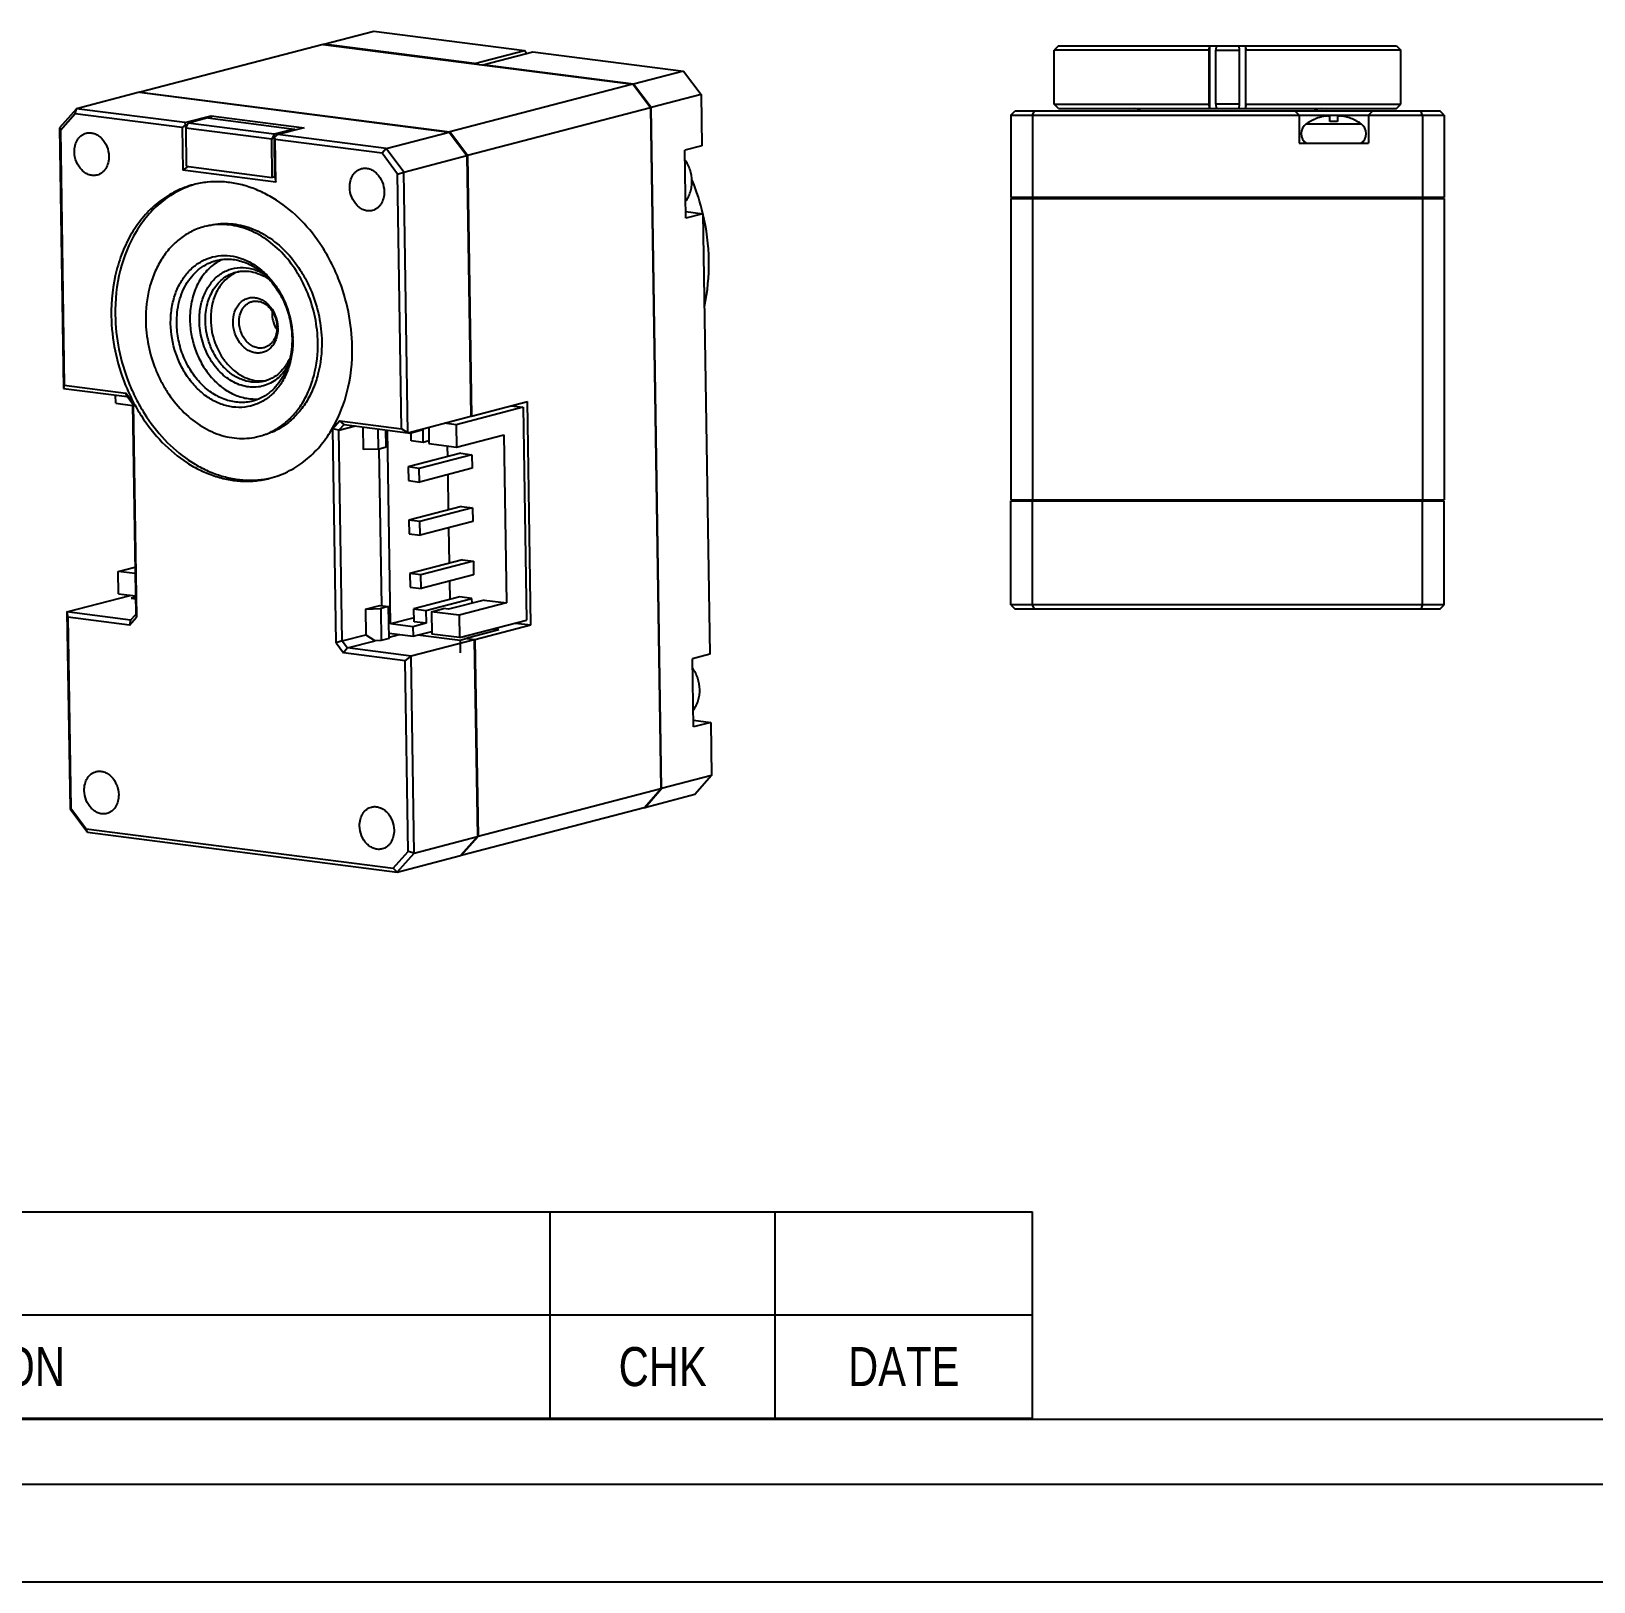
# Model space of a CAD drawing. Header units: millimetres. Extents: x 0 to 297, y 0 to 210.
# Drawn here: x 58.3 to 130.5, y 0 to 71.6 of the extents above; entities that cross this region are included whole.
import ezdxf

# ---------------------------------------------------------------- set-up
doc = ezdxf.new("R2010")
doc.units = ezdxf.units.MM
doc.header["$LTSCALE"] = 16.335
doc.layers.get('0').update_dxf_attribs({"linetype": 'CONTINUOUS'})
for name, color, linetype in [('02___PRT_ALL_AXES', 7, 'CONTINUOUS'), ('3_ALL_AXES', 7, 'CONTINUOUS'), ('7_ALL_FEATURES', 7, 'CONTINUOUS')]:
    doc.layers.add(name, color=color, linetype=linetype)
doc.styles.get("Standard").update_dxf_attribs({"font": 'txt', "width": 0.8})

msp = doc.modelspace()

# ---------------------------------------------------------------- linework, layer by layer
at = {"color": 7, "linetype": 'Continuous'}
for p, q in [((62.231, 54.384), (62.225, 54.762)), ((62.231, 54.384), (63.007, 54.285)), ((81.04, 54.199), (77.943, 53.393)), ((80.486, 54.27), (81.04, 54.199)), ((81.04, 54.199), (81.191, 44.378)), ((77.943, 53.393), (77.388, 53.464)), ((77.943, 53.393), (77.959, 52.361)), ((74.921, 44.208), (74.784, 53.145)), ((75.71, 53.026), (75.814, 53.013)), ((75.814, 53.013), (76.422, 53.171)), ((75.814, 53.054), (75.814, 53.013)), ((75.877, 52.653), (75.871, 53.027)), ((76.431, 52.582), (75.877, 52.653)), ((76.431, 52.582), (76.422, 53.171)), ((76.688, 52.648), (76.431, 52.582)), ((76.678, 53.279), (76.69, 52.525)), ((77.959, 52.361), (80.145, 52.931)), ((80.145, 52.931), (80.265, 45.172)), ((74.51, 45.045), (74.399, 52.288)), ((78.16, 52.078), (75.731, 51.446)), ((78.669, 52.013), (76.239, 51.38)), ((76.69, 52.525), (77.959, 52.361)), ((77.539, 52.415), (77.546, 51.918)), ((78.16, 52.078), (78.669, 52.013)), ((78.669, 52.013), (78.678, 51.384)), ((76.239, 51.38), (75.731, 51.446)), ((75.731, 51.446), (75.741, 50.817)), ((76.249, 50.752), (76.239, 51.38)), ((78.678, 51.384), (76.249, 50.752)), ((75.741, 50.817), (76.249, 50.752)), ((77.559, 51.093), (77.584, 49.463)), ((103.652, 49.886), (103.652, 49.936)), ((123.452, 49.936), (123.452, 49.886)), ((78.198, 49.623), (75.769, 48.991)), ((78.707, 49.558), (76.277, 48.925)), ((78.198, 49.623), (78.707, 49.558)), ((78.707, 49.558), (78.716, 48.929)), ((76.277, 48.925), (75.769, 48.991)), ((75.769, 48.991), (75.779, 48.362)), ((75.779, 48.362), (76.287, 48.297)), ((76.287, 48.297), (76.277, 48.925)), ((78.716, 48.929), (76.287, 48.297)), ((77.597, 48.638), (77.622, 47.008)), ((78.236, 47.168), (75.807, 46.535)), ((78.744, 47.102), (76.315, 46.47)), ((78.236, 47.168), (78.744, 47.102)), ((78.744, 47.102), (78.754, 46.474)), ((62.351, 46.626), (63.122, 46.827)), ((62.367, 45.595), (62.351, 46.626)), ((63.127, 46.526), (62.351, 46.626)), ((76.315, 46.47), (75.807, 46.535)), ((75.807, 46.535), (75.816, 45.907)), ((76.325, 45.841), (76.315, 46.47)), ((78.754, 46.474), (76.325, 45.841)), ((77.635, 46.182), (77.648, 45.324)), ((62.367, 45.595), (63.143, 45.495)), ((75.816, 45.907), (76.325, 45.841)), ((78.122, 45.448), (75.996, 44.894)), ((78.676, 45.376), (78.122, 45.448)), ((75.996, 44.894), (76.55, 44.823)), ((76.005, 44.305), (75.996, 44.894)), ((76.55, 44.823), (78.676, 45.376)), ((76.55, 44.823), (76.559, 44.234)), ((76.809, 44.766), (77.356, 44.908)), ((78.078, 44.603), (76.809, 44.766)), ((76.809, 44.766), (76.825, 43.735)), ((77.592, 44.878), (77.356, 44.908)), ((79.232, 45.305), (77.592, 44.878)), ((80.265, 45.172), (78.078, 44.603)), ((78.679, 45.161), (78.676, 45.376)), ((79.232, 45.305), (80.265, 45.172)), ((76.002, 44.489), (74.921, 44.208)), ((75.952, 44.075), (74.921, 44.208)), ((76.559, 44.234), (75.952, 44.075)), ((75.952, 44.075), (75.959, 43.633)), ((76.559, 44.234), (76.005, 44.305)), ((78.078, 44.603), (78.094, 43.571)), ((78.094, 43.571), (81.191, 44.378)), ((74.847, 43.777), (75.959, 43.633)), ((75.959, 43.633), (76.823, 43.859)), ((78.094, 43.571), (76.825, 43.735)), ((8, 4.5), (293, 4.5)), ((0, 0), (297, 0))]:
    msp.add_line(p, q, dxfattribs=at)
at = {"color": 2, "linetype": 'Continuous'}
for p, q in [((16.042, 17.078), (104.542, 17.078)), ((82.292, 7.546), (82.292, 17.078)), ((92.667, 7.546), (92.667, 17.078)), ((104.542, 7.546), (104.542, 17.078)), ((16.042, 12.312), (104.542, 12.312)), ((16.042, 7.546), (104.542, 7.546))]:
    msp.add_line(p, q, dxfattribs=at)
at = {"color": 1, "linetype": 'Continuous'}
msp.add_line((16, 7.5), (290, 7.5), dxfattribs=at)
at = {"layer": '02___PRT_ALL_AXES', "color": 7, "linetype": 'Continuous'}
for p, q in [((105.552, 68.186), (105.552, 70.686)), ((121.552, 68.186), (121.552, 70.686))]:
    msp.add_line(p, q, dxfattribs=at)
for centre, radius, start, end in [((70.758, 58.545), 1.31, 175.96879, 180.89286), ((70.784, 58.517), 1.329, 208.94564, 210.49529), ((70.762, 58.505), 1.303, 210.49094, 213.22515)]:
    msp.add_arc(centre, radius, start, end, dxfattribs=at)
for points, knots in [([(65.825, 64.474), (65.547, 64.402), (64.998, 64.197), (64.246, 63.727), (63.58, 63.106), (63.016, 62.35), (62.568, 61.479), (62.132, 60.177), (62.018, 59.122), (62.029, 58.415)], [0, 0, 0, 0, 0.112371, 0.226514, 0.343952, 0.465772, 0.59254, 0.724293, 1, 1, 1, 1]), ([(65.827, 64.47), (65.559, 64.388), (65.032, 64.166), (64.315, 63.682), (63.681, 63.057), (62.954, 62.04), (62.341, 60.493), (62.201, 59.151), (62.211, 58.463)], [0, 0, 0, 0, 0.112342, 0.226711, 0.344484, 0.466617, 0.724658, 1, 1, 1, 1]), ([(73.149, 56.985), (73.141, 57.527), (73.021, 58.614), (72.628, 59.922), (72.177, 60.908), (71.648, 61.824), (70.852, 62.836), (69.884, 63.641), (69.048, 64.114), (68.408, 64.377), (67.757, 64.547), (67.102, 64.624), (66.454, 64.605), (66.032, 64.528), (65.825, 64.474)], [0, 0, 0, 0, 0.136412, 0.273686, 0.341806, 0.409065, 0.539645, 0.663764, 0.723267, 0.781059, 0.837312, 0.892299, 0.946384, 1, 1, 1, 1]), ([(66.329, 62.539), (66.13, 62.487), (65.739, 62.341), (65.201, 62.005), (64.725, 61.561), (64.323, 61.021), (64.003, 60.399), (63.691, 59.469), (63.61, 58.716), (63.618, 58.211)], [0, 0, 0, 0, 0.112371, 0.226514, 0.343952, 0.465772, 0.592541, 0.72429, 1, 1, 1, 1]), ([(71.561, 57.189), (71.555, 57.576), (71.469, 58.353), (71.188, 59.287), (70.866, 59.991), (70.488, 60.646), (69.92, 61.369), (69.103, 62.049), (68.337, 62.426), (67.709, 62.591), (67.241, 62.646), (66.779, 62.632), (66.477, 62.577), (66.329, 62.539)], [0, 0, 0, 0, 0.136445, 0.273749, 0.341885, 0.409159, 0.53977, 0.663917, 0.781009, 0.837275, 0.892274, 0.946372, 1, 1, 1, 1]), ([(66.512, 62.586), (66.659, 62.625), (66.961, 62.679), (67.424, 62.693), (67.891, 62.638), (68.356, 62.516), (68.813, 62.329), (69.411, 61.991), (70.102, 61.416), (70.671, 60.693), (71.048, 60.039), (71.371, 59.334), (71.651, 58.4), (71.737, 57.624), (71.743, 57.237)], [0, 0, 0, 0, 0.053616, 0.107701, 0.162688, 0.218941, 0.276733, 0.336236, 0.460355, 0.590935, 0.658194, 0.726315, 0.863586, 1, 1, 1, 1]), ([(62.211, 58.463), (62.219, 57.931), (62.336, 56.864), (62.715, 55.578), (63.151, 54.607), (63.662, 53.701), (64.433, 52.694), (65.372, 51.884), (66.186, 51.398), (66.81, 51.122), (67.447, 50.933), (68.09, 50.835), (68.728, 50.829), (69.147, 50.886), (69.352, 50.93)], [0, 0, 0, 0, 0.136029, 0.272953, 0.340944, 0.408121, 0.538719, 0.663083, 0.722766, 0.780751, 0.837184, 0.892305, 0.946443, 1, 1, 1, 1]), ([(69.448, 58.524), (69.45, 58.411), (69.482, 58.185), (69.567, 57.973), (69.621, 57.874)], [0, 0, 0, 0, 0.500257, 1, 1, 1, 1]), ([(62.029, 58.415), (62.037, 57.874), (62.158, 56.786), (62.55, 55.479), (63.002, 54.493), (63.53, 53.577), (64.326, 52.565), (65.294, 51.759), (66.13, 51.286), (66.77, 51.024), (67.421, 50.853), (68.076, 50.777), (68.724, 50.796), (69.147, 50.872), (69.353, 50.926)], [0, 0, 0, 0, 0.136412, 0.273686, 0.341806, 0.409065, 0.539645, 0.663764, 0.723267, 0.781059, 0.837312, 0.892299, 0.946384, 1, 1, 1, 1]), ([(63.618, 58.211), (63.624, 57.824), (63.71, 57.047), (63.99, 56.113), (64.312, 55.409), (64.69, 54.755), (65.259, 54.032), (66.075, 53.352), (66.841, 52.974), (67.469, 52.809), (67.937, 52.755), (68.4, 52.768), (68.702, 52.823), (68.849, 52.862)], [0, 0, 0, 0, 0.136445, 0.273749, 0.341885, 0.409159, 0.53977, 0.663917, 0.781009, 0.837275, 0.892274, 0.946372, 1, 1, 1, 1]), ([(68.849, 52.862), (69.048, 52.913), (69.44, 53.059), (69.977, 53.395), (70.453, 53.839), (70.856, 54.379), (71.176, 55.001), (71.487, 55.931), (71.568, 56.685), (71.561, 57.189)], [0, 0, 0, 0, 0.112371, 0.226514, 0.343952, 0.465772, 0.592541, 0.72429, 1, 1, 1, 1]), ([(71.743, 57.237), (71.751, 56.732), (71.669, 55.978), (71.358, 55.048), (71.038, 54.426), (70.635, 53.887), (70.159, 53.443), (69.622, 53.107), (69.23, 52.961), (69.031, 52.909)], [0, 0, 0, 0, 0.275713, 0.407457, 0.534228, 0.656048, 0.773486, 0.887629, 1, 1, 1, 1]), ([(69.353, 50.926), (69.632, 50.999), (70.18, 51.203), (70.932, 51.673), (71.598, 52.295), (72.162, 53.051), (72.61, 53.921), (73.046, 55.223), (73.16, 56.278), (73.149, 56.985)], [0, 0, 0, 0, 0.112371, 0.226514, 0.343952, 0.465772, 0.59254, 0.724293, 1, 1, 1, 1])]:
    msp.add_open_spline(points, degree=3, knots=knots, dxfattribs=at)
at = {"layer": '3_ALL_AXES', "color": 9, "linetype": 'Continuous'}
msp.add_line((117.185, 67.284), (119.719, 67.284), dxfattribs=at)
at = {"layer": '3_ALL_AXES', "color": 7, "linetype": 'Continuous'}
for centre, start, end in [((117.502, 66.835), 125.16045, 234.83955), ((119.402, 66.835), 305.16045, 54.83955)]:
    msp.add_arc(centre, 0.55, start, end, dxfattribs=at)
for points, knots in [([(88.828, 64.643), (88.825, 64.818), (88.766, 65.169), (88.607, 65.486), (88.505, 65.628)], [0, 0, 0, 0, 0.501371, 1, 1, 1, 1]), ([(88.535, 63.707), (88.585, 63.772), (88.672, 63.912), (88.765, 64.143), (88.819, 64.389), (88.829, 64.558), (88.828, 64.643)], [0, 0, 0, 0, 0.244702, 0.492797, 0.744727, 1, 1, 1, 1]), ([(89.19, 41.171), (89.187, 41.346), (89.128, 41.696), (88.969, 42.014), (88.867, 42.155)], [0, 0, 0, 0, 0.501371, 1, 1, 1, 1]), ([(88.897, 40.235), (88.947, 40.299), (89.034, 40.439), (89.127, 40.67), (89.181, 40.917), (89.191, 41.086), (89.19, 41.171)], [0, 0, 0, 0, 0.244702, 0.492797, 0.744727, 1, 1, 1, 1])]:
    msp.add_open_spline(points, degree=3, knots=knots, dxfattribs=at)
at = {"layer": '7_ALL_FEATURES', "color": 7, "linetype": 'Continuous'}
for p, q in [((71.836, 70.954), (74.143, 71.555)), ((74.143, 71.555), (81.094, 70.661)), ((71.805, 70.946), (63.363, 68.748)), ((71.805, 70.946), (86.103, 69.107)), ((71.836, 70.954), (71.826, 70.944)), ((78.786, 70.06), (71.836, 70.954)), ((105.752, 70.886), (105.552, 70.686)), ((112.705, 70.686), (105.552, 70.686)), ((105.752, 70.886), (121.352, 70.886)), ((112.705, 70.686), (112.723, 70.884)), ((112.705, 68.186), (112.705, 70.686)), ((112.723, 70.884), (112.723, 67.987)), ((113.022, 70.884), (113.004, 70.686)), ((113.004, 68.186), (113.004, 70.686)), ((113.004, 70.686), (114.1, 70.686)), ((114.1, 70.686), (114.082, 70.884)), ((114.1, 68.186), (114.1, 70.686)), ((114.381, 70.886), (114.381, 67.986)), ((114.381, 70.884), (114.399, 70.686)), ((114.399, 68.186), (114.399, 70.686)), ((121.552, 70.686), (114.399, 70.686)), ((121.352, 70.886), (121.552, 70.686)), ((78.786, 70.06), (81.094, 70.661)), ((78.786, 70.06), (78.786, 70.048)), ((79.183, 70.009), (81.491, 70.61)), ((79.183, 70.009), (79.183, 69.997)), ((86.133, 69.115), (79.183, 70.009)), ((81.191, 70.532), (81.094, 70.661)), ((81.491, 70.61), (88.441, 69.716)), ((88.441, 69.716), (86.133, 69.115)), ((88.441, 69.716), (89.25, 68.632)), ((63.333, 68.741), (60.418, 67.982)), ((63.333, 68.741), (77.631, 66.901)), ((63.363, 68.748), (63.354, 68.738)), ((63.363, 68.748), (77.661, 66.909)), ((86.103, 69.107), (77.661, 66.909)), ((86.912, 68.023), (86.103, 69.107)), ((86.943, 68.031), (86.133, 69.115)), ((89.25, 68.632), (86.943, 68.031)), ((89.25, 68.632), (89.287, 66.274)), ((60.418, 67.982), (59.639, 67.102)), ((60.365, 67.745), (60.418, 67.982)), ((65.422, 67.338), (60.418, 67.982)), ((86.912, 68.023), (78.471, 65.825)), ((86.912, 68.023), (87.397, 36.595)), ((87.427, 36.603), (86.943, 68.031)), ((103.552, 67.686), (103.752, 67.886)), ((103.752, 67.886), (123.352, 67.886)), ((104.552, 67.686), (104.635, 67.886)), ((105.752, 67.986), (105.552, 68.186)), ((105.552, 68.186), (112.705, 68.186)), ((105.752, 67.986), (121.352, 67.986)), ((112.723, 67.987), (112.705, 68.186)), ((114.1, 68.186), (113.004, 68.186)), ((113.004, 68.186), (113.022, 67.987)), ((114.082, 67.987), (114.1, 68.186)), ((114.399, 68.186), (114.381, 67.987)), ((114.399, 68.186), (121.552, 68.186)), ((116.852, 67.686), (116.652, 67.886)), ((120.052, 67.686), (120.252, 67.886)), ((121.352, 67.986), (121.552, 68.186)), ((122.552, 67.686), (122.469, 67.886)), ((123.552, 67.686), (123.352, 67.886)), ((59.639, 67.102), (59.824, 55.071)), ((59.639, 67.102), (59.677, 66.968)), ((60.365, 67.745), (59.677, 66.968)), ((65.304, 67.11), (60.365, 67.745)), ((65.442, 67.214), (65.304, 67.11)), ((65.304, 67.11), (65.334, 65.146)), ((65.422, 67.338), (66.637, 67.654)), ((65.422, 67.338), (65.442, 67.214)), ((65.506, 67.172), (65.442, 67.214)), ((65.463, 67.089), (65.581, 67.317)), ((65.463, 67.089), (65.49, 65.322)), ((69.434, 66.578), (65.463, 67.089)), ((66.492, 67.555), (65.581, 67.317)), ((69.553, 66.807), (65.581, 67.317)), ((66.492, 67.555), (70.464, 67.044)), ((66.656, 67.533), (66.637, 67.654)), ((66.637, 67.654), (70.926, 67.102)), ((70.926, 67.102), (69.711, 66.786)), ((103.552, 67.686), (103.552, 63.886)), ((103.552, 67.686), (123.552, 67.686)), ((104.552, 67.686), (104.552, 63.886)), ((116.852, 67.686), (116.852, 66.386)), ((117.366, 67.391), (117.352, 67.391)), ((118.276, 67.391), (118.276, 67.594)), ((118.628, 67.391), (118.276, 67.391)), ((118.628, 67.594), (118.628, 67.391)), ((119.552, 67.391), (119.538, 67.391)), ((120.052, 67.686), (120.052, 66.386)), ((122.552, 67.686), (122.552, 63.886)), ((123.552, 67.686), (123.552, 63.886)), ((59.677, 66.968), (59.859, 55.215)), ((69.553, 66.807), (69.434, 66.578)), ((69.461, 64.811), (69.434, 66.578)), ((70.464, 67.044), (69.553, 66.807)), ((69.556, 66.61), (69.573, 66.682)), ((69.583, 64.842), (69.556, 66.61)), ((69.573, 66.682), (69.711, 66.786)), ((69.593, 66.558), (69.573, 66.682)), ((69.623, 64.594), (69.593, 66.558)), ((74.531, 65.923), (69.593, 66.558)), ((74.716, 66.142), (69.711, 66.786)), ((70.503, 66.992), (70.464, 67.044)), ((74.716, 66.142), (77.631, 66.901)), ((77.631, 66.901), (78.44, 65.817)), ((78.471, 65.825), (77.661, 66.909)), ((116.852, 66.386), (120.052, 66.386)), ((74.716, 66.142), (74.531, 65.923)), ((75.246, 64.966), (74.531, 65.923)), ((75.525, 65.058), (74.716, 66.142)), ((75.525, 65.058), (78.44, 65.817)), ((78.44, 65.817), (78.626, 53.786)), ((78.471, 65.825), (78.656, 53.794)), ((89.287, 66.274), (88.497, 66.069)), ((88.546, 62.926), (88.497, 66.069)), ((65.557, 65.313), (65.334, 65.146)), ((69.623, 64.594), (65.334, 65.146)), ((65.49, 65.322), (69.461, 64.811)), ((75.246, 64.966), (75.525, 65.058)), ((75.427, 53.212), (75.246, 64.966)), ((75.711, 53.027), (75.525, 65.058)), ((69.583, 64.842), (69.461, 64.811)), ((69.583, 64.842), (69.623, 64.594)), ((123.552, 63.886), (103.552, 63.886)), ((103.552, 63.836), (103.552, 49.936)), ((103.552, 63.836), (123.552, 63.836)), ((104.002, 63.886), (104.002, 63.836)), ((104.552, 63.836), (104.552, 49.936)), ((104.738, 63.886), (104.738, 63.836)), ((122.366, 63.886), (122.366, 63.836)), ((122.552, 63.836), (122.552, 49.936)), ((123.102, 63.886), (123.102, 63.836)), ((123.552, 63.836), (123.552, 49.936)), ((88.541, 63.234), (89.335, 63.132)), ((89.335, 63.132), (88.546, 62.926)), ((89.335, 63.132), (89.649, 42.802)), ((59.859, 55.215), (59.824, 55.071)), ((59.824, 55.071), (62.763, 54.693)), ((59.859, 55.215), (62.705, 54.849)), ((62.763, 54.693), (62.705, 54.849)), ((63.042, 54.397), (62.705, 54.849)), ((63.006, 54.367), (62.763, 54.693)), ((63.006, 54.367), (63.042, 54.397)), ((63.006, 54.367), (63.156, 44.644)), ((63.042, 54.397), (63.195, 44.511)), ((78.656, 53.794), (81.237, 54.466)), ((81.396, 44.154), (81.237, 54.466)), ((72.581, 53.578), (72.256, 53.211)), ((72.772, 53.405), (72.538, 53.141)), ((72.772, 53.405), (72.581, 53.578)), ((72.581, 53.578), (75.427, 53.212)), ((72.772, 53.405), (75.711, 53.027)), ((75.711, 53.027), (78.626, 53.786)), ((78.656, 53.794), (78.627, 53.798)), ((72.409, 43.326), (72.256, 53.211)), ((72.538, 53.141), (72.256, 53.211)), ((72.538, 53.141), (73.294, 53.338)), ((72.688, 43.418), (72.538, 53.141)), ((73.633, 53.294), (73.649, 52.247)), ((74.336, 53.204), (74.35, 52.275)), ((74.714, 52.37), (74.702, 53.157)), ((75.711, 53.027), (75.427, 53.212)), ((74.35, 52.275), (73.649, 52.247)), ((74.35, 52.275), (74.714, 52.37)), ((103.552, 49.936), (123.552, 49.936)), ((103.552, 45.086), (103.552, 49.886)), ((103.552, 49.886), (123.552, 49.886)), ((104.002, 49.886), (104.002, 49.936)), ((104.552, 45.086), (104.552, 49.886)), ((104.738, 49.886), (104.738, 49.936)), ((122.366, 49.886), (122.366, 49.936)), ((122.552, 45.086), (122.552, 49.886)), ((123.102, 49.886), (123.102, 49.936)), ((123.552, 45.086), (123.552, 49.886)), ((59.983, 44.758), (62.898, 45.517)), ((63.143, 45.486), (62.898, 45.517)), ((62.929, 45.525), (62.929, 45.518)), ((63.144, 45.442), (62.952, 45.392)), ((59.983, 44.758), (60.123, 35.674)), ((59.983, 44.758), (60.024, 44.51)), ((62.922, 44.38), (59.983, 44.758)), ((62.952, 45.392), (63.145, 45.368)), ((73.763, 44.881), (74.431, 45.055)), ((73.763, 44.881), (74.464, 44.909)), ((73.763, 44.881), (73.781, 43.703)), ((74.431, 45.055), (74.828, 45.004)), ((74.828, 45.004), (74.464, 44.909)), ((74.464, 44.909), (74.486, 43.436)), ((74.851, 43.531), (74.828, 45.004)), ((103.552, 45.086), (103.752, 44.886)), ((123.552, 45.086), (103.552, 45.086)), ((123.352, 44.886), (103.752, 44.886)), ((104.635, 44.886), (104.552, 45.086)), ((122.552, 45.086), (122.469, 44.886)), ((123.352, 44.886), (123.552, 45.086)), ((60.024, 44.51), (60.159, 35.703)), ((62.87, 44.144), (60.024, 44.51)), ((62.87, 44.144), (63.195, 44.511)), ((62.922, 44.38), (62.87, 44.144)), ((62.922, 44.38), (63.156, 44.644)), ((63.156, 44.644), (63.195, 44.511)), ((78.815, 43.482), (81.396, 44.154)), ((80.683, 44.245), (81.396, 44.154)), ((72.688, 43.418), (72.409, 43.326)), ((72.409, 43.326), (72.746, 42.873)), ((72.688, 43.418), (73.781, 43.703)), ((72.688, 43.418), (72.931, 43.093)), ((72.931, 43.093), (74.206, 43.425)), ((73.781, 43.703), (74.206, 43.425)), ((74.486, 43.436), (74.206, 43.425)), ((74.851, 43.531), (74.486, 43.436)), ((74.85, 43.593), (75.322, 43.715)), ((78.785, 43.474), (75.869, 42.715)), ((78.124, 43.441), (76.179, 43.691)), ((78.458, 43.528), (78.124, 43.441)), ((78.124, 43.441), (78.132, 42.874)), ((78.343, 43.531), (79.922, 43.942)), ((78.785, 43.474), (78.343, 43.531)), ((78.458, 43.528), (78.815, 43.482)), ((78.458, 43.528), (78.458, 43.516)), ((78.785, 43.474), (78.925, 34.389)), ((78.815, 43.482), (78.955, 34.397)), ((79.65, 43.977), (79.922, 43.942)), ((72.931, 43.093), (72.746, 42.873)), ((75.592, 42.507), (72.746, 42.873)), ((75.869, 42.715), (72.931, 43.093)), ((75.592, 42.507), (75.869, 42.715)), ((76.01, 33.63), (75.869, 42.715)), ((89.649, 42.802), (88.859, 42.596)), ((88.908, 39.453), (88.859, 42.596)), ((75.728, 33.7), (75.592, 42.507)), ((88.903, 39.761), (89.697, 39.659)), ((89.697, 39.659), (88.908, 39.453)), ((89.697, 39.659), (89.735, 37.204)), ((89.735, 37.204), (87.427, 36.603)), ((89.735, 37.204), (88.956, 36.324)), ((87.397, 36.595), (78.955, 34.397)), ((86.618, 35.715), (87.397, 36.595)), ((86.648, 35.723), (87.427, 36.603)), ((88.956, 36.324), (86.648, 35.723)), ((60.159, 35.703), (60.123, 35.674)), ((60.123, 35.674), (60.933, 34.589)), ((60.159, 35.703), (60.874, 34.746)), ((86.618, 35.715), (78.176, 33.517)), ((86.627, 35.726), (86.648, 35.723)), ((60.874, 34.746), (75.04, 32.924)), ((60.933, 34.589), (60.874, 34.746)), ((60.933, 34.589), (75.23, 32.75)), ((76.01, 33.63), (78.925, 34.389)), ((78.925, 34.389), (78.145, 33.509)), ((78.176, 33.517), (78.955, 34.397)), ((75.04, 32.924), (75.728, 33.7)), ((75.23, 32.75), (76.01, 33.63)), ((75.23, 32.75), (78.145, 33.509)), ((76.01, 33.63), (75.728, 33.7)), ((78.176, 33.517), (78.155, 33.52)), ((75.04, 32.924), (75.23, 32.75))]:
    msp.add_line(p, q, dxfattribs=at)
for centre, radius, start, end in [((109.236, 67.486), 0.5, 53.17367, 90), ((117.868, 67.486), 0.5, 90, 126.82633), ((118.452, 65.486), 2.2, 120, 125.16045), ((118.452, 65.486), 2.193, 105.90715, 119.6792), ((118.452, 65.486), 2.193, 60.3208, 74.09285), ((118.452, 65.486), 2.2, 54.83955, 60), ((79.517, 60.823), 10.089, 22.31111, 22.65989), ((79.372, 60.768), 10.244, 13.34627, 22.28829), ((68.025, 59.083), 2.123, 120.61485, 121.35873), ((68.006, 59.117), 2.084, 113.50799, 120.63798), ((68.432, 58.954), 1.599, 113.62486, 115.22707), ((68.429, 58.962), 1.59, 109.02017, 113.62626), ((68.13, 57.827), 1.585, 0.88677, 2.84425), ((66.096, 57.271), 4.313, 0.88359, 1.5971), ((68.938, 57.006), 1.589, 275.59961, 278.76497), ((68.94, 56.996), 1.579, 278.76851, 279.43461)]:
    msp.add_arc(centre, radius, start, end, dxfattribs=at)
for points, knots in [([(118.276, 67.594), (118.276, 67.598), (118.275, 67.606), (118.268, 67.616), (118.258, 67.625), (118.237, 67.635), (118.201, 67.643), (118.148, 67.645), (118.083, 67.641), (118.01, 67.631), (117.931, 67.616), (117.878, 67.602), (117.851, 67.594)], [0, 0, 0, 0, 0.024861, 0.050336, 0.079357, 0.113984, 0.203813, 0.322659, 0.467765, 0.633623, 0.813415, 1, 1, 1, 1]), ([(119.053, 67.594), (119.026, 67.602), (118.973, 67.616), (118.894, 67.631), (118.821, 67.641), (118.756, 67.645), (118.703, 67.643), (118.667, 67.635), (118.646, 67.625), (118.636, 67.616), (118.629, 67.606), (118.628, 67.598), (118.628, 67.594)], [0, 0, 0, 0, 0.186587, 0.36638, 0.532244, 0.677359, 0.7962, 0.886021, 0.920646, 0.949665, 0.97514, 1, 1, 1, 1]), ([(60.327, 65.986), (60.325, 66.087), (60.346, 66.283), (60.439, 66.509), (60.548, 66.656), (60.644, 66.744), (60.751, 66.812), (60.829, 66.841), (60.869, 66.851)], [0, 0, 0, 0, 0.275939, 0.533867, 0.655789, 0.773315, 0.887543, 1, 1, 1, 1]), ([(60.869, 66.851), (60.928, 66.867), (61.054, 66.879), (61.243, 66.843), (61.424, 66.753), (61.646, 66.568), (61.851, 66.242), (61.913, 65.936), (61.915, 65.781)], [0, 0, 0, 0, 0.107763, 0.219105, 0.336563, 0.461096, 0.726534, 1, 1, 1, 1]), ([(61.373, 64.916), (61.314, 64.9), (61.189, 64.888), (60.999, 64.924), (60.818, 65.014), (60.596, 65.199), (60.392, 65.525), (60.329, 65.831), (60.327, 65.986)], [0, 0, 0, 0, 0.107763, 0.219105, 0.336563, 0.461096, 0.726534, 1, 1, 1, 1]), ([(61.915, 65.781), (61.917, 65.68), (61.896, 65.484), (61.803, 65.258), (61.694, 65.111), (61.599, 65.023), (61.491, 64.955), (61.413, 64.926), (61.373, 64.916)], [0, 0, 0, 0, 0.275939, 0.533867, 0.655789, 0.773315, 0.887543, 1, 1, 1, 1]), ([(73.036, 64.351), (73.034, 64.452), (73.055, 64.649), (73.148, 64.874), (73.257, 65.021), (73.353, 65.11), (73.46, 65.177), (73.538, 65.206), (73.578, 65.216)], [0, 0, 0, 0, 0.275939, 0.533867, 0.655789, 0.773315, 0.887543, 1, 1, 1, 1]), ([(73.578, 65.216), (73.637, 65.232), (73.763, 65.245), (73.952, 65.208), (74.133, 65.118), (74.355, 64.933), (74.56, 64.607), (74.622, 64.301), (74.624, 64.147)], [0, 0, 0, 0, 0.107763, 0.219105, 0.336563, 0.461096, 0.726534, 1, 1, 1, 1]), ([(74.082, 63.281), (74.023, 63.266), (73.898, 63.253), (73.708, 63.29), (73.527, 63.379), (73.305, 63.564), (73.101, 63.89), (73.038, 64.196), (73.036, 64.351)], [0, 0, 0, 0, 0.107763, 0.219105, 0.336563, 0.461096, 0.726534, 1, 1, 1, 1]), ([(74.624, 64.147), (74.626, 64.046), (74.605, 63.849), (74.512, 63.623), (74.403, 63.476), (74.308, 63.388), (74.2, 63.321), (74.122, 63.291), (74.082, 63.281)], [0, 0, 0, 0, 0.275939, 0.533867, 0.655789, 0.773315, 0.887543, 1, 1, 1, 1]), ([(89.405, 58.85), (89.557, 59.54), (89.692, 60.985), (89.508, 62.423), (89.339, 63.133)], [0, 0, 0, 0, 0.492006, 1, 1, 1, 1]), ([(64.769, 58.063), (64.766, 58.287), (64.793, 58.728), (64.94, 59.36), (65.188, 59.932), (65.528, 60.421), (65.949, 60.807), (66.435, 61.075), (66.967, 61.211), (67.523, 61.211), (68.078, 61.075), (68.518, 60.857), (68.85, 60.626), (69.174, 60.353), (69.541, 59.945), (69.902, 59.378), (70.266, 58.54), (70.395, 57.85), (70.408, 57.391)], [0, 0, 0, 0, 0.067931, 0.133496, 0.196185, 0.255871, 0.312903, 0.3681, 0.422653, 0.477889, 0.534989, 0.594761, 0.625809, 0.657608, 0.723253, 0.791241, 0.860762, 1, 1, 1, 1]), ([(65.05, 58.074), (65.044, 58.412), (65.099, 58.917), (65.308, 59.54), (65.522, 59.957), (65.792, 60.319), (66.111, 60.616), (66.471, 60.841), (66.733, 60.939), (66.867, 60.974)], [0, 0, 0, 0, 0.275716, 0.407456, 0.534228, 0.656049, 0.773487, 0.88763, 1, 1, 1, 1]), ([(66.92, 60.896), (66.821, 60.836), (66.631, 60.698), (66.288, 60.356), (65.944, 59.816), (65.7, 59.056), (65.653, 58.511), (65.657, 58.232)], [0, 0, 0, 0, 0.1128, 0.228518, 0.470498, 0.728413, 1, 1, 1, 1]), ([(66.094, 58.176), (66.091, 58.391), (66.124, 58.815), (66.299, 59.409), (66.589, 59.922), (66.982, 60.321), (67.456, 60.58), (67.983, 60.681), (68.526, 60.617), (68.868, 60.473), (69.031, 60.381)], [0, 0, 0, 0, 0.142382, 0.278297, 0.406543, 0.527543, 0.643583, 0.758405, 0.876136, 1, 1, 1, 1]), ([(66.867, 60.974), (66.965, 60.999), (67.168, 61.036), (67.478, 61.045), (67.791, 61.009), (68.212, 60.898), (68.725, 60.645), (69.272, 60.19), (69.733, 59.603), (70.085, 58.918), (70.31, 58.169), (70.368, 57.649), (70.372, 57.39)], [0, 0, 0, 0, 0.053636, 0.107742, 0.16275, 0.219024, 0.336133, 0.460299, 0.590929, 0.726211, 0.863534, 1, 1, 1, 1]), ([(66.374, 58.187), (66.37, 58.45), (66.413, 58.842), (66.574, 59.325), (66.741, 59.649), (66.95, 59.929), (67.198, 60.16), (67.477, 60.335), (67.681, 60.411), (67.784, 60.438)], [0, 0, 0, 0, 0.27572, 0.407456, 0.534228, 0.656049, 0.773486, 0.887629, 1, 1, 1, 1]), ([(67.751, 60.401), (67.664, 60.36), (67.495, 60.261), (67.269, 60.069), (67.071, 59.837), (66.845, 59.473), (66.657, 58.94), (66.614, 58.484), (66.617, 58.25)], [0, 0, 0, 0, 0.112358, 0.22736, 0.34595, 0.468721, 0.726739, 1, 1, 1, 1]), ([(67.784, 60.438), (67.912, 60.471), (68.181, 60.506), (68.591, 60.456), (68.992, 60.309), (69.239, 60.155), (69.357, 60.065)], [0, 0, 0, 0, 0.237597, 0.480819, 0.734112, 1, 1, 1, 1]), ([(67.65, 58.118), (67.647, 58.277), (67.679, 58.515), (67.8, 58.797), (67.923, 58.975), (68.075, 59.117), (68.25, 59.217), (68.442, 59.269), (68.644, 59.272), (68.846, 59.226), (69.041, 59.134), (69.221, 58.999), (69.438, 58.766), (69.637, 58.402), (69.705, 58.073), (69.713, 57.906)], [0, 0, 0, 0, 0.133333, 0.196192, 0.256079, 0.313307, 0.368669, 0.423323, 0.478577, 0.535612, 0.595256, 0.657875, 0.723373, 0.860359, 1, 1, 1, 1]), ([(67.93, 58.129), (67.928, 58.24), (67.952, 58.456), (68.054, 58.705), (68.174, 58.866), (68.278, 58.964), (68.397, 59.037), (68.483, 59.07), (68.527, 59.081)], [0, 0, 0, 0, 0.275939, 0.533866, 0.655789, 0.773315, 0.887543, 1, 1, 1, 1]), ([(68.527, 59.081), (68.592, 59.098), (68.73, 59.112), (68.938, 59.071), (69.137, 58.973), (69.381, 58.77), (69.606, 58.411), (69.675, 58.074), (69.678, 57.904)], [0, 0, 0, 0, 0.107763, 0.219105, 0.336562, 0.461096, 0.726534, 1, 1, 1, 1]), ([(70.409, 57.337), (70.412, 57.113), (70.385, 56.669), (70.236, 56.034), (69.986, 55.46), (69.643, 54.971), (69.219, 54.585), (68.728, 54.319), (68.192, 54.187), (67.634, 54.192), (67.076, 54.335), (66.635, 54.558), (66.302, 54.794), (65.979, 55.073), (65.614, 55.487), (65.256, 56.061), (64.898, 56.907), (64.776, 57.602), (64.769, 58.063)], [0, 0, 0, 0, 0.067893, 0.133406, 0.196026, 0.255634, 0.312586, 0.367722, 0.422249, 0.477507, 0.534678, 0.594558, 0.625667, 0.65753, 0.723293, 0.791367, 0.860923, 1, 1, 1, 1]), ([(68.555, 54.49), (68.456, 54.464), (68.254, 54.428), (67.944, 54.418), (67.63, 54.455), (67.209, 54.565), (66.696, 54.818), (66.149, 55.274), (65.688, 55.86), (65.336, 56.546), (65.111, 57.294), (65.054, 57.815), (65.05, 58.074)], [0, 0, 0, 0, 0.053636, 0.107742, 0.16275, 0.219024, 0.336133, 0.460299, 0.590929, 0.726211, 0.863534, 1, 1, 1, 1]), ([(65.657, 58.232), (65.661, 57.99), (65.712, 57.503), (65.91, 56.798), (66.221, 56.145), (66.632, 55.573), (67.123, 55.109), (67.674, 54.775), (68.259, 54.59), (68.66, 54.573), (68.852, 54.592)], [0, 0, 0, 0, 0.135132, 0.271242, 0.405794, 0.536453, 0.661454, 0.779938, 0.892236, 1, 1, 1, 1]), ([(70.155, 56.063), (70.09, 55.956), (69.946, 55.756), (69.685, 55.503), (69.388, 55.309), (69.065, 55.179), (68.722, 55.118), (68.37, 55.127), (68.017, 55.206), (67.672, 55.35), (67.345, 55.558), (66.935, 55.916), (66.597, 56.373), (66.349, 56.89), (66.162, 57.444), (66.098, 57.884), (66.094, 58.176)], [0, 0, 0, 0, 0.060087, 0.11799, 0.174214, 0.229482, 0.284648, 0.340584, 0.39805, 0.457607, 0.519563, 0.583969, 0.718902, 0.788829, 0.85948, 1, 1, 1, 1]), ([(69.094, 55.405), (69.018, 55.386), (68.861, 55.357), (68.537, 55.347), (68.123, 55.428), (67.652, 55.66), (67.227, 56.014), (66.869, 56.469), (66.596, 57.001), (66.422, 57.582), (66.377, 57.986), (66.374, 58.187)], [0, 0, 0, 0, 0.053651, 0.107771, 0.218813, 0.335954, 0.460153, 0.590818, 0.726137, 0.863498, 1, 1, 1, 1]), ([(66.617, 58.25), (66.623, 57.874), (66.733, 57.307), (67.054, 56.632), (67.372, 56.188), (67.753, 55.828), (68.18, 55.569), (68.633, 55.424), (68.944, 55.411), (69.093, 55.425)], [0, 0, 0, 0, 0.270477, 0.405147, 0.535934, 0.661069, 0.779689, 0.892119, 1, 1, 1, 1]), ([(69.715, 57.852), (69.717, 57.691), (69.685, 57.45), (69.56, 57.165), (69.434, 56.985), (69.279, 56.844), (69.099, 56.747), (68.903, 56.698), (68.699, 56.7), (68.494, 56.752), (68.298, 56.852), (68.118, 56.994), (67.903, 57.237), (67.711, 57.613), (67.652, 57.949), (67.65, 58.118)], [0, 0, 0, 0, 0.13307, 0.195742, 0.25541, 0.312417, 0.367607, 0.422188, 0.477499, 0.534725, 0.594663, 0.657626, 0.723453, 0.86078, 1, 1, 1, 1]), ([(69.081, 56.952), (69.016, 56.935), (68.878, 56.921), (68.67, 56.961), (68.471, 57.06), (68.226, 57.263), (68.001, 57.622), (67.933, 57.959), (67.93, 58.129)], [0, 0, 0, 0, 0.107763, 0.219105, 0.336562, 0.461096, 0.726534, 1, 1, 1, 1]), ([(69.678, 57.904), (69.679, 57.793), (69.656, 57.577), (69.554, 57.328), (69.434, 57.167), (69.329, 57.069), (69.211, 56.995), (69.125, 56.963), (69.081, 56.952)], [0, 0, 0, 0, 0.275939, 0.533866, 0.655789, 0.773315, 0.887543, 1, 1, 1, 1]), ([(70.372, 57.39), (70.377, 57.051), (70.322, 56.546), (70.114, 55.923), (69.899, 55.507), (69.629, 55.145), (69.31, 54.848), (68.951, 54.623), (68.688, 54.525), (68.555, 54.49)], [0, 0, 0, 0, 0.275716, 0.407456, 0.534228, 0.656049, 0.773487, 0.88763, 1, 1, 1, 1]), ([(70.282, 56.49), (70.223, 56.355), (70.083, 56.102), (69.804, 55.78), (69.472, 55.539), (69.222, 55.439), (69.094, 55.405)], [0, 0, 0, 0, 0.265791, 0.519051, 0.762315, 1, 1, 1, 1]), ([(60.781, 36.522), (60.779, 36.623), (60.801, 36.82), (60.893, 37.046), (61.002, 37.192), (61.098, 37.281), (61.205, 37.348), (61.284, 37.377), (61.323, 37.388)], [0, 0, 0, 0, 0.275939, 0.533867, 0.655789, 0.773315, 0.887543, 1, 1, 1, 1]), ([(61.323, 37.388), (61.382, 37.403), (61.508, 37.416), (61.697, 37.379), (61.878, 37.29), (62.1, 37.105), (62.305, 36.778), (62.367, 36.472), (62.37, 36.318)], [0, 0, 0, 0, 0.107763, 0.219105, 0.336563, 0.461096, 0.726534, 1, 1, 1, 1]), ([(61.827, 35.452), (61.768, 35.437), (61.643, 35.424), (61.454, 35.461), (61.273, 35.55), (61.05, 35.735), (60.846, 36.062), (60.783, 36.367), (60.781, 36.522)], [0, 0, 0, 0, 0.107763, 0.219105, 0.336563, 0.461096, 0.726534, 1, 1, 1, 1]), ([(62.37, 36.318), (62.371, 36.217), (62.35, 36.02), (62.257, 35.794), (62.148, 35.648), (62.053, 35.559), (61.945, 35.492), (61.867, 35.463), (61.827, 35.452)], [0, 0, 0, 0, 0.275939, 0.533867, 0.655789, 0.773315, 0.887543, 1, 1, 1, 1]), ([(73.49, 34.887), (73.488, 34.988), (73.51, 35.185), (73.602, 35.411), (73.712, 35.557), (73.807, 35.646), (73.914, 35.713), (73.993, 35.742), (74.032, 35.753)], [0, 0, 0, 0, 0.275939, 0.533867, 0.655789, 0.773315, 0.887543, 1, 1, 1, 1]), ([(74.032, 35.753), (74.091, 35.768), (74.217, 35.781), (74.406, 35.744), (74.587, 35.655), (74.809, 35.47), (75.014, 35.144), (75.076, 34.838), (75.079, 34.683)], [0, 0, 0, 0, 0.107763, 0.219105, 0.336563, 0.461096, 0.726534, 1, 1, 1, 1]), ([(74.536, 33.817), (74.477, 33.802), (74.352, 33.789), (74.163, 33.826), (73.982, 33.915), (73.759, 34.1), (73.555, 34.427), (73.492, 34.733), (73.49, 34.887)], [0, 0, 0, 0, 0.107763, 0.219105, 0.336563, 0.461096, 0.726534, 1, 1, 1, 1]), ([(75.079, 34.683), (75.08, 34.582), (75.059, 34.385), (74.966, 34.159), (74.857, 34.013), (74.762, 33.924), (74.654, 33.857), (74.576, 33.828), (74.536, 33.817)], [0, 0, 0, 0, 0.275939, 0.533867, 0.655789, 0.773315, 0.887543, 1, 1, 1, 1])]:
    msp.add_open_spline(points, degree=3, knots=knots, dxfattribs=at)

# ---------------------------------------------------------------- texts
at = {"color": 7, "linetype": 'Continuous', "char_height": 1.8, "attachment_point": 2, "line_spacing_factor": 0.9}
for s, insert, width in [(' DESCRIPTION', (53.042, 10.829), 17.28), ('CHK', (87.479, 10.829), 4.32), ('DATE', (98.604, 10.829), 5.76)]:
    msp.add_mtext(s, dxfattribs=dict(at, insert=insert, width=width))

doc.saveas('drawing.dxf')
